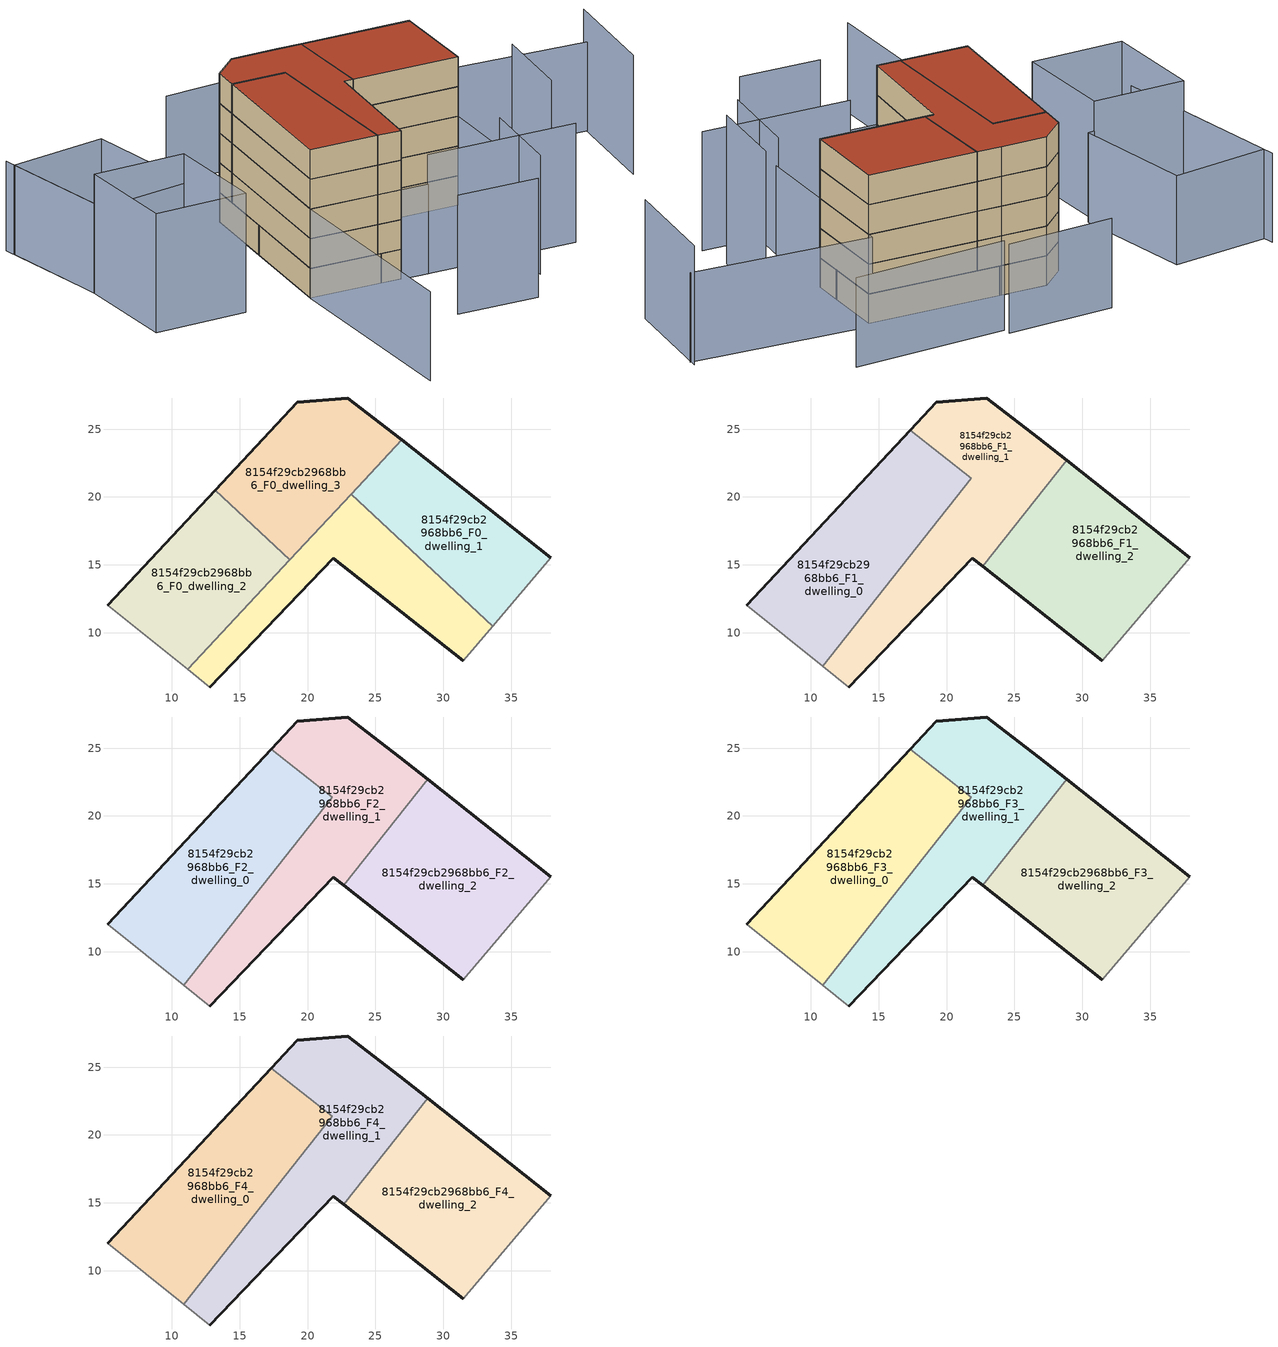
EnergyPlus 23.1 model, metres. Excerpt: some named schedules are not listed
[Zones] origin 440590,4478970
8154f29cb2968bb6_F0_dwelling_0
 floor ground (EU_floor_Construction): 31.47,7.94 33.64,10.49 23.23,20.22 11.16,7.31 12.8,5.99 21.9,15.49 z0
 wall outside (EU_wall_Construction): 31.47,7.94 21.9,15.49 12.8,5.99 z0:3
 wall adiabatic (EU_wall_Construction): 12.8,5.99 11.16,7.31 / 33.64,10.49 31.47,7.94 z0:3
 wall to 8154f29cb2968bb6_F0_dwelling_1 (EU_wall_Construction): 23.23,20.22 33.64,10.49 z0:3
 wall to 8154f29cb2968bb6_F0_dwelling_2 (EU_wall_Construction): 11.16,7.31 18.7,15.37 z0:3
 wall to 8154f29cb2968bb6_F0_dwelling_3 (EU_wall_Construction): 18.7,15.37 23.23,20.22 z0:3
 ceiling adiabatic (EU_roof_Construction): 33.64,10.49 31.47,7.94 22.67,14.89 25.33,18.26 z3
8154f29cb2968bb6_F0_dwelling_1
 floor ground (EU_floor_Construction): 33.64,10.49 37.93,15.53 26.96,24.2 23.23,20.22 z0
 wall outside (EU_wall_Construction): 26.96,24.2 37.93,15.53 z0:3
 wall adiabatic (EU_wall_Construction): 37.93,15.53 33.64,10.49 z0:3
 wall to 8154f29cb2968bb6_F0_dwelling_3 (EU_wall_Construction): 23.23,20.22 26.96,24.2 z0:3
8154f29cb2968bb6_F0_dwelling_2
 floor ground (EU_floor_Construction): 11.16,7.31 18.7,15.37 13.21,20.5 5.27,12.01 z0
 wall outside (EU_wall_Construction): 5.27,12.01 13.21,20.5 z0:3
 wall to 8154f29cb2968bb6_F0_dwelling_3 (EU_wall_Construction): 13.21,20.5 18.7,15.37 z0:3
 wall adiabatic (EU_wall_Construction): 11.16,7.31 5.27,12.01 z0:3
8154f29cb2968bb6_F0_dwelling_3
 floor ground (EU_floor_Construction): 18.7,15.37 26.96,24.2 26.78,24.34 22.98,27.29 19.25,26.97 13.21,20.5 z0
 wall outside (EU_wall_Construction): 13.21,20.5 19.25,26.97 22.98,27.29 26.78,24.34 26.96,24.2 z0:3
8154f29cb2968bb6_F1_dwelling_0
 floor to 8154f29cb2968bb6_F0_dwelling_2 (EU_floor_Construction): 10.88,7.53 17.76,16.25 13.21,20.5 5.27,12.01 z3
 floor to 8154f29cb2968bb6_F0_dwelling_3 (EU_floor_Construction): 17.76,16.25 21.81,21.38 17.34,24.92 13.21,20.5 z3
 wall outside (EU_wall_Construction): 5.27,12.01 17.34,24.92 z3:6
 wall to 8154f29cb2968bb6_F1_dwelling_1 (EU_wall_Construction): 17.34,24.92 21.81,21.38 10.88,7.53 z3:6
 wall adiabatic (EU_wall_Construction): 10.88,7.53 5.27,12.01 z3:6
8154f29cb2968bb6_F1_dwelling_1
 floor to 8154f29cb2968bb6_F0_dwelling_1 (EU_floor_Construction): 25.33,18.26 28.85,22.71 26.96,24.2 23.23,20.22 z3
 floor to 8154f29cb2968bb6_F0_dwelling_3 (EU_floor_Construction): 21.81,21.38 17.76,16.25 18.7,15.37 26.96,24.2 26.78,24.34 22.98,27.29 19.25,26.97 17.34,24.92 z3
 floor to 8154f29cb2968bb6_F0_dwelling_0 (EU_floor_Construction): 22.67,14.89 25.33,18.26 23.23,20.22 11.16,7.31 12.8,5.99 21.9,15.49 z3
 floor to 8154f29cb2968bb6_F0_dwelling_2 (EU_floor_Construction): 11.16,7.31 18.7,15.37 17.76,16.25 10.88,7.53 z3
 wall outside (EU_wall_Construction): 17.34,24.92 19.25,26.97 22.98,27.29 26.78,24.34 28.85,22.71 / 22.67,14.88 21.9,15.49 12.8,5.99 z3:6
 wall to 8154f29cb2968bb6_F1_dwelling_2 (EU_wall_Construction): 28.85,22.71 22.67,14.88 z3:6
 wall adiabatic (EU_wall_Construction): 12.8,5.99 10.88,7.53 z3:6
8154f29cb2968bb6_F1_dwelling_2
 floor to 8154f29cb2968bb6_F0_dwelling_1 (EU_floor_Construction): 33.64,10.49 37.93,15.53 28.85,22.71 25.33,18.26 z3
 floor adiabatic (EU_floor_Construction): 31.47,7.94 33.64,10.49 25.33,18.26 22.67,14.88 z3
 wall outside (EU_wall_Construction): 31.47,7.94 22.67,14.88 / 28.85,22.71 37.93,15.53 z3:6
 wall adiabatic (EU_wall_Construction): 37.93,15.53 31.47,7.94 z3:6
8154f29cb2968bb6_F2_dwelling_0
 floor to 8154f29cb2968bb6_F1_dwelling_0 (EU_floor_Construction): 10.88,7.53 21.81,21.38 17.34,24.92 5.27,12.01 z6
 wall outside (EU_wall_Construction): 5.27,12.01 17.34,24.92 z6:9
 wall to 8154f29cb2968bb6_F2_dwelling_1 (EU_wall_Construction): 17.34,24.92 21.81,21.38 10.88,7.53 z6:9
 wall adiabatic (EU_wall_Construction): 10.88,7.53 5.27,12.01 z6:9
8154f29cb2968bb6_F2_dwelling_1
 floor to 8154f29cb2968bb6_F1_dwelling_1 (EU_floor_Construction): 22.67,14.88 28.85,22.71 26.78,24.34 22.98,27.29 19.25,26.97 17.34,24.92 21.81,21.38 10.88,7.53 12.8,5.99 21.9,15.49 z6
 wall outside (EU_wall_Construction): 17.34,24.92 19.25,26.97 22.98,27.29 26.78,24.34 28.85,22.71 / 22.67,14.88 21.9,15.49 12.8,5.99 z6:9
 wall to 8154f29cb2968bb6_F2_dwelling_2 (EU_wall_Construction): 28.85,22.71 22.67,14.88 z6:9
 wall adiabatic (EU_wall_Construction): 12.8,5.99 10.88,7.53 z6:9
8154f29cb2968bb6_F2_dwelling_2
 floor to 8154f29cb2968bb6_F1_dwelling_2 (EU_floor_Construction): 31.47,7.94 37.93,15.53 28.85,22.71 22.67,14.88 z6
 wall outside (EU_wall_Construction): 31.47,7.94 22.67,14.88 / 28.85,22.71 37.93,15.53 z6:9
 wall adiabatic (EU_wall_Construction): 37.93,15.53 31.47,7.94 z6:9
8154f29cb2968bb6_F3_dwelling_0
 floor to 8154f29cb2968bb6_F2_dwelling_0 (EU_floor_Construction): 10.88,7.53 21.81,21.38 17.34,24.92 5.27,12.01 z9
 wall outside (EU_wall_Construction): 5.27,12.01 17.34,24.92 z9:12
 wall to 8154f29cb2968bb6_F3_dwelling_1 (EU_wall_Construction): 17.34,24.92 21.81,21.38 10.88,7.53 z9:12
 wall adiabatic (EU_wall_Construction): 10.88,7.53 5.27,12.01 z9:12
8154f29cb2968bb6_F3_dwelling_1
 floor to 8154f29cb2968bb6_F2_dwelling_1 (EU_floor_Construction): 22.67,14.88 28.85,22.71 26.78,24.34 22.98,27.29 19.25,26.97 17.34,24.92 21.81,21.38 10.88,7.53 12.8,5.99 21.9,15.49 z9
 wall outside (EU_wall_Construction): 17.34,24.92 19.25,26.97 22.98,27.29 26.78,24.34 28.85,22.71 / 22.67,14.88 21.9,15.49 12.8,5.99 z9:12
 wall to 8154f29cb2968bb6_F3_dwelling_2 (EU_wall_Construction): 28.85,22.71 22.67,14.88 z9:12
 wall adiabatic (EU_wall_Construction): 12.8,5.99 10.88,7.53 z9:12
8154f29cb2968bb6_F3_dwelling_2
 floor to 8154f29cb2968bb6_F2_dwelling_2 (EU_floor_Construction): 31.47,7.94 37.93,15.53 28.85,22.71 22.67,14.88 z9
 wall outside (EU_wall_Construction): 31.47,7.94 22.67,14.88 / 28.85,22.71 37.93,15.53 z9:12
 wall adiabatic (EU_wall_Construction): 37.93,15.53 31.47,7.94 z9:12
8154f29cb2968bb6_F4_dwelling_0
 floor to 8154f29cb2968bb6_F3_dwelling_0 (EU_floor_Construction): 10.88,7.53 21.81,21.38 17.34,24.92 5.27,12.01 z12
 wall outside (EU_wall_Construction): 5.27,12.01 17.34,24.92 z12:15
 wall to 8154f29cb2968bb6_F4_dwelling_1 (EU_wall_Construction): 17.34,24.92 21.81,21.38 10.88,7.53 z12:15
 wall adiabatic (EU_wall_Construction): 10.88,7.53 5.27,12.01 z12:15
 roof outside (EU_roof_Construction): 21.81,21.38 10.88,7.53 5.27,12.01 17.34,24.92 z15
8154f29cb2968bb6_F4_dwelling_1
 floor to 8154f29cb2968bb6_F3_dwelling_1 (EU_floor_Construction): 22.67,14.88 28.85,22.71 26.78,24.34 22.98,27.29 19.25,26.97 17.34,24.92 21.81,21.38 10.88,7.53 12.8,5.99 21.9,15.49 z12
 wall outside (EU_wall_Construction): 17.34,24.92 19.25,26.97 22.98,27.29 26.78,24.34 28.85,22.71 / 22.67,14.88 21.9,15.49 12.8,5.99 z12:15
 wall to 8154f29cb2968bb6_F4_dwelling_2 (EU_wall_Construction): 28.85,22.71 22.67,14.88 z12:15
 wall adiabatic (EU_wall_Construction): 12.8,5.99 10.88,7.53 z12:15
 roof outside (EU_roof_Construction): 26.78,24.34 28.85,22.71 22.67,14.88 21.9,15.49 12.8,5.99 10.88,7.53 21.81,21.38 17.34,24.92 19.25,26.97 22.98,27.29 z15
8154f29cb2968bb6_F4_dwelling_2
 floor to 8154f29cb2968bb6_F3_dwelling_2 (EU_floor_Construction): 31.47,7.94 37.93,15.53 28.85,22.71 22.67,14.88 z12
 wall outside (EU_wall_Construction): 31.47,7.94 22.67,14.88 / 28.85,22.71 37.93,15.53 z12:15
 wall adiabatic (EU_wall_Construction): 37.93,15.53 31.47,7.94 z12:15
 roof outside (EU_roof_Construction): 37.93,15.53 31.47,7.94 22.67,14.88 28.85,22.71 z15
shading: 18.89,-5.54 25.95,1.47 / 6.94,-2.15 13.67,-7.48 / 44.79,-4.2 53.42,4.32 / 15.05,4.21 27.37,-5.64 / -1.25,31.11 6.52,25.33 / 6.52,25.33 -0.2,16.3 / -0.2,16.3 -7.98,22.08 / -7.98,22.08 -1.25,31.11 z0:12; 29.45,-2.28 36.27,4.45 z0:15; -9.11,-5.99 5.27,12.01 / 5.27,12.01 15.05,4.2 / 25.67,1.14 38.4,16.08 / 38.4,16.08 52.92,3.71 / 5.23,42.7 -5.01,24.28 / 48.16,18.49 34.54,27.78 / 35.06,28.53 25.65,34.96 / -1.86,30.02 4.64,41.65 / 4.64,41.65 13.69,36.59 / 13.69,36.59 7.18,24.96 / 7.18,24.96 -1.86,30.02 z0:9
[Building]
EU S2 Campaign: North Axis=0; Terrain=City; Solar Distribution=FullExterior
[Site:Location]
Madrid: Latitude=40.5; Longitude=-3.5; Time Zone=1; Elevation=609
[SizingPeriod:WeatherFileDays]
AnnualSizingPeriod: Begin Month=1; Begin Day of Month=1; End Month=12; End Day of Month=31; Day of Week for Start Day=Monday; Use Weather File Daylight Saving Period=No; Use Weather File Rain and Snow Indicators=No
[MATERIAL]
EU_InternalMass_Material: Roughness=MediumRough; Thickness=0.1; Conductivity=1; Density=1800; Specific Heat=900; Thermal Absorptance=0.9; Solar Absorptance=0.7; Visible Absorptance=0.7
[MATERIAL:NOMASS] Roughness=MediumRough; Thermal Absorptance=0.9; Solar Absorptance=0.7; Visible Absorptance=0.7
Name | Thermal Resistance
EU_wall_NoMass | 1.60022
EU_roof_NoMass | 1.57597
EU_floor_NoMass | 0.470652
[CONSTRUCTION]
EU_wall_Construction: EU_wall_NoMass
EU_roof_Construction: EU_roof_NoMass
EU_floor_Construction: EU_floor_NoMass
EU_InternalMass_Construction: EU_InternalMass_Material
[ZONE] Type=1; Multiplier=1; Ceiling Height=autocalculate; Floor Area=autocalculate; Part of Total Floor Area=Yes
Name | Volume
8154f29cb2968bb6_F0_dwelling_0 | 255.432
8154f29cb2968bb6_F1_dwelling_0; 8154f29cb2968bb6_F2_dwelling_0; 8154f29cb2968bb6_F3_dwelling_0; 8154f29cb2968bb6_F4_dwelling_0 | 340.524
8154f29cb2968bb6_F0_dwelling_1 | 255.39
8154f29cb2968bb6_F1_dwelling_1; 8154f29cb2968bb6_F2_dwelling_1; 8154f29cb2968bb6_F3_dwelling_1; 8154f29cb2968bb6_F4_dwelling_1 | 340.53
8154f29cb2968bb6_F0_dwelling_2 | 255.393
8154f29cb2968bb6_F1_dwelling_2; 8154f29cb2968bb6_F2_dwelling_2; 8154f29cb2968bb6_F3_dwelling_2; 8154f29cb2968bb6_F4_dwelling_2 | 340.533
8154f29cb2968bb6_F0_dwelling_3 | 255.378
[INTERNALMASS] Construction=EU_InternalMass_Construction
Name | Zone or ZoneList | Surface Area
8154f29cb2968bb6_F0_dwelling_0_EU_InternalMass | 8154f29cb2968bb6_F0_dwelling_0 | 85.1426
8154f29cb2968bb6_F0_dwelling_1_EU_InternalMass | 8154f29cb2968bb6_F0_dwelling_1 | 85.1247
8154f29cb2968bb6_F0_dwelling_2_EU_InternalMass | 8154f29cb2968bb6_F0_dwelling_2 | 85.1306
8154f29cb2968bb6_F0_dwelling_3_EU_InternalMass | 8154f29cb2968bb6_F0_dwelling_3 | 85.1255
8154f29cb2968bb6_F1_dwelling_0_EU_InternalMass | 8154f29cb2968bb6_F1_dwelling_0 | 113.511
8154f29cb2968bb6_F1_dwelling_1_EU_InternalMass | 8154f29cb2968bb6_F1_dwelling_1 | 113.513
8154f29cb2968bb6_F1_dwelling_2_EU_InternalMass | 8154f29cb2968bb6_F1_dwelling_2 | 113.51
8154f29cb2968bb6_F2_dwelling_0_EU_InternalMass | 8154f29cb2968bb6_F2_dwelling_0 | 113.511
8154f29cb2968bb6_F2_dwelling_1_EU_InternalMass | 8154f29cb2968bb6_F2_dwelling_1 | 113.513
8154f29cb2968bb6_F2_dwelling_2_EU_InternalMass | 8154f29cb2968bb6_F2_dwelling_2 | 113.51
8154f29cb2968bb6_F3_dwelling_0_EU_InternalMass | 8154f29cb2968bb6_F3_dwelling_0 | 113.511
8154f29cb2968bb6_F3_dwelling_1_EU_InternalMass | 8154f29cb2968bb6_F3_dwelling_1 | 113.513
8154f29cb2968bb6_F3_dwelling_2_EU_InternalMass | 8154f29cb2968bb6_F3_dwelling_2 | 113.51
8154f29cb2968bb6_F4_dwelling_0_EU_InternalMass | 8154f29cb2968bb6_F4_dwelling_0 | 113.511
8154f29cb2968bb6_F4_dwelling_1_EU_InternalMass | 8154f29cb2968bb6_F4_dwelling_1 | 113.513
8154f29cb2968bb6_F4_dwelling_2_EU_InternalMass | 8154f29cb2968bb6_F4_dwelling_2 | 113.51
[OTHEREQUIPMENT] Fuel Type=Electricity; Design Level Calculation Method=Watts/Area; Power per Zone Floor Area=1; Fraction Latent=0; Fraction Radiant=0; Fraction Lost=0; Carbon Dioxide Generation Rate=0; EndUse Subcategory=EU_Step8_InternalGains
Name | Zone or ZoneList or Space or SpaceList | Schedule
EU_Step8_InternalGain_8154f29cb2968bb6_F0_dwelling_0_f000 | 8154f29cb2968bb6_F0_dwelling_0 | EU_Step8_GainSchedule_8154f29cb2968bb6_F0_dwelling_0_f000
EU_Step8_InternalGain_8154f29cb2968bb6_F0_dwelling_1_f000 | 8154f29cb2968bb6_F0_dwelling_1 | EU_Step8_GainSchedule_8154f29cb2968bb6_F0_dwelling_1_f000
EU_Step8_InternalGain_8154f29cb2968bb6_F0_dwelling_2_f000 | 8154f29cb2968bb6_F0_dwelling_2 | EU_Step8_GainSchedule_8154f29cb2968bb6_F0_dwelling_2_f000
EU_Step8_InternalGain_8154f29cb2968bb6_F0_dwelling_3_f000 | 8154f29cb2968bb6_F0_dwelling_3 | EU_Step8_GainSchedule_8154f29cb2968bb6_F0_dwelling_3_f000
EU_Step8_InternalGain_8154f29cb2968bb6_F1_dwelling_0_f000 | 8154f29cb2968bb6_F1_dwelling_0 | EU_Step8_GainSchedule_8154f29cb2968bb6_F1_dwelling_0_f000
EU_Step8_InternalGain_8154f29cb2968bb6_F1_dwelling_1_f000 | 8154f29cb2968bb6_F1_dwelling_1 | EU_Step8_GainSchedule_8154f29cb2968bb6_F1_dwelling_1_f000
EU_Step8_InternalGain_8154f29cb2968bb6_F1_dwelling_2_f000 | 8154f29cb2968bb6_F1_dwelling_2 | EU_Step8_GainSchedule_8154f29cb2968bb6_F1_dwelling_2_f000
EU_Step8_InternalGain_8154f29cb2968bb6_F2_dwelling_0_f000 | 8154f29cb2968bb6_F2_dwelling_0 | EU_Step8_GainSchedule_8154f29cb2968bb6_F2_dwelling_0_f000
EU_Step8_InternalGain_8154f29cb2968bb6_F2_dwelling_1_f000 | 8154f29cb2968bb6_F2_dwelling_1 | EU_Step8_GainSchedule_8154f29cb2968bb6_F2_dwelling_1_f000
EU_Step8_InternalGain_8154f29cb2968bb6_F2_dwelling_2_f000 | 8154f29cb2968bb6_F2_dwelling_2 | EU_Step8_GainSchedule_8154f29cb2968bb6_F2_dwelling_2_f000
EU_Step8_InternalGain_8154f29cb2968bb6_F3_dwelling_0_f000 | 8154f29cb2968bb6_F3_dwelling_0 | EU_Step8_GainSchedule_8154f29cb2968bb6_F3_dwelling_0_f000
EU_Step8_InternalGain_8154f29cb2968bb6_F3_dwelling_1_f000 | 8154f29cb2968bb6_F3_dwelling_1 | EU_Step8_GainSchedule_8154f29cb2968bb6_F3_dwelling_1_f000
EU_Step8_InternalGain_8154f29cb2968bb6_F3_dwelling_2_f000 | 8154f29cb2968bb6_F3_dwelling_2 | EU_Step8_GainSchedule_8154f29cb2968bb6_F3_dwelling_2_f000
EU_Step8_InternalGain_8154f29cb2968bb6_F4_dwelling_0_f000 | 8154f29cb2968bb6_F4_dwelling_0 | EU_Step8_GainSchedule_8154f29cb2968bb6_F4_dwelling_0_f000
EU_Step8_InternalGain_8154f29cb2968bb6_F4_dwelling_1_f000 | 8154f29cb2968bb6_F4_dwelling_1 | EU_Step8_GainSchedule_8154f29cb2968bb6_F4_dwelling_1_f000
EU_Step8_InternalGain_8154f29cb2968bb6_F4_dwelling_2_f000 | 8154f29cb2968bb6_F4_dwelling_2 | EU_Step8_GainSchedule_8154f29cb2968bb6_F4_dwelling_2_f000
[ZONEVENTILATION:DESIGNFLOWRATE] Schedule=EU_AlwaysOn; Design Flow Rate Calculation Method=AirChanges/Hour; Air Changes per Hour=0.480704; Ventilation Type=Natural; Fan Pressure Rise=0; Fan Total Efficiency=1; Constant Term Coefficient=1; Temperature Term Coefficient=0; Velocity Term Coefficient=0; Velocity Squared Term Coefficient=0; Minimum Indoor Temperature=-100; Maximum Indoor Temperature=100; Delta Temperature=-100; Minimum Outdoor Temperature=-100; Maximum Outdoor Temperature=100; Maximum Wind Speed=40
Name | Zone or ZoneList or Space or SpaceList
EU_ConstantAir_8154f29cb2968bb6_F0_dwelling_0 | 8154f29cb2968bb6_F0_dwelling_0
EU_ConstantAir_8154f29cb2968bb6_F0_dwelling_1 | 8154f29cb2968bb6_F0_dwelling_1
EU_ConstantAir_8154f29cb2968bb6_F0_dwelling_2 | 8154f29cb2968bb6_F0_dwelling_2
EU_ConstantAir_8154f29cb2968bb6_F0_dwelling_3 | 8154f29cb2968bb6_F0_dwelling_3
EU_ConstantAir_8154f29cb2968bb6_F1_dwelling_0 | 8154f29cb2968bb6_F1_dwelling_0
EU_ConstantAir_8154f29cb2968bb6_F1_dwelling_1 | 8154f29cb2968bb6_F1_dwelling_1
EU_ConstantAir_8154f29cb2968bb6_F1_dwelling_2 | 8154f29cb2968bb6_F1_dwelling_2
EU_ConstantAir_8154f29cb2968bb6_F2_dwelling_0 | 8154f29cb2968bb6_F2_dwelling_0
EU_ConstantAir_8154f29cb2968bb6_F2_dwelling_1 | 8154f29cb2968bb6_F2_dwelling_1
EU_ConstantAir_8154f29cb2968bb6_F2_dwelling_2 | 8154f29cb2968bb6_F2_dwelling_2
EU_ConstantAir_8154f29cb2968bb6_F3_dwelling_0 | 8154f29cb2968bb6_F3_dwelling_0
EU_ConstantAir_8154f29cb2968bb6_F3_dwelling_1 | 8154f29cb2968bb6_F3_dwelling_1
EU_ConstantAir_8154f29cb2968bb6_F3_dwelling_2 | 8154f29cb2968bb6_F3_dwelling_2
EU_ConstantAir_8154f29cb2968bb6_F4_dwelling_0 | 8154f29cb2968bb6_F4_dwelling_0
EU_ConstantAir_8154f29cb2968bb6_F4_dwelling_1 | 8154f29cb2968bb6_F4_dwelling_1
EU_ConstantAir_8154f29cb2968bb6_F4_dwelling_2 | 8154f29cb2968bb6_F4_dwelling_2
[HVACTEMPLATE:THERMOSTAT] Constant Heating Setpoint=20; Constant Cooling Setpoint=50
EU_HeatOnly_8154f29cb2968bb6_F0_dwelling_0; EU_HeatOnly_8154f29cb2968bb6_F0_dwelling_1; EU_HeatOnly_8154f29cb2968bb6_F0_dwelling_2; EU_HeatOnly_8154f29cb2968bb6_F0_dwelling_3; EU_HeatOnly_8154f29cb2968bb6_F1_dwelling_0; EU_HeatOnly_8154f29cb2968bb6_F1_dwelling_1; EU_HeatOnly_8154f29cb2968bb6_F1_dwelling_2; EU_HeatOnly_8154f29cb2968bb6_F2_dwelling_0; EU_HeatOnly_8154f29cb2968bb6_F2_dwelling_1; EU_HeatOnly_8154f29cb2968bb6_F2_dwelling_2; EU_HeatOnly_8154f29cb2968bb6_F3_dwelling_0; EU_HeatOnly_8154f29cb2968bb6_F3_dwelling_1; EU_HeatOnly_8154f29cb2968bb6_F3_dwelling_2; EU_HeatOnly_8154f29cb2968bb6_F4_dwelling_0; EU_HeatOnly_8154f29cb2968bb6_F4_dwelling_1; EU_HeatOnly_8154f29cb2968bb6_F4_dwelling_2
[HVACTEMPLATE:ZONE:IDEALLOADSAIRSYSTEM] System Availability Schedule=EU_AlwaysOn; Maximum Heating Supply Air Temperature=50; Minimum Cooling Supply Air Temperature=13; Maximum Heating Supply Air Humidity Ratio=0.0156; Minimum Cooling Supply Air Humidity Ratio=0.0077; Heating Limit=NoLimit; Cooling Limit=NoLimit; Heating Availability Schedule=EU_AlwaysOn; Cooling Availability Schedule=EU_CoolingOff; Dehumidification Control Type=ConstantSensibleHeatRatio; Cooling Sensible Heat Ratio=0.7; Dehumidification Setpoint=60; Humidification Control Type=None; Humidification Setpoint=30; Outdoor Air Method=None; Outdoor Air Flow Rate per Person=0.00944; Outdoor Air Flow Rate per Zone Floor Area=0; Outdoor Air Flow Rate per Zone=0; Demand Controlled Ventilation Type=None; Outdoor Air Economizer Type=NoEconomizer; Heat Recovery Type=None; Sensible Heat Recovery Effectiveness=0.7; Latent Heat Recovery Effectiveness=0.65
Name | Template Thermostat
8154f29cb2968bb6_F0_dwelling_0 | EU_HeatOnly_8154f29cb2968bb6_F0_dwelling_0
8154f29cb2968bb6_F0_dwelling_1 | EU_HeatOnly_8154f29cb2968bb6_F0_dwelling_1
